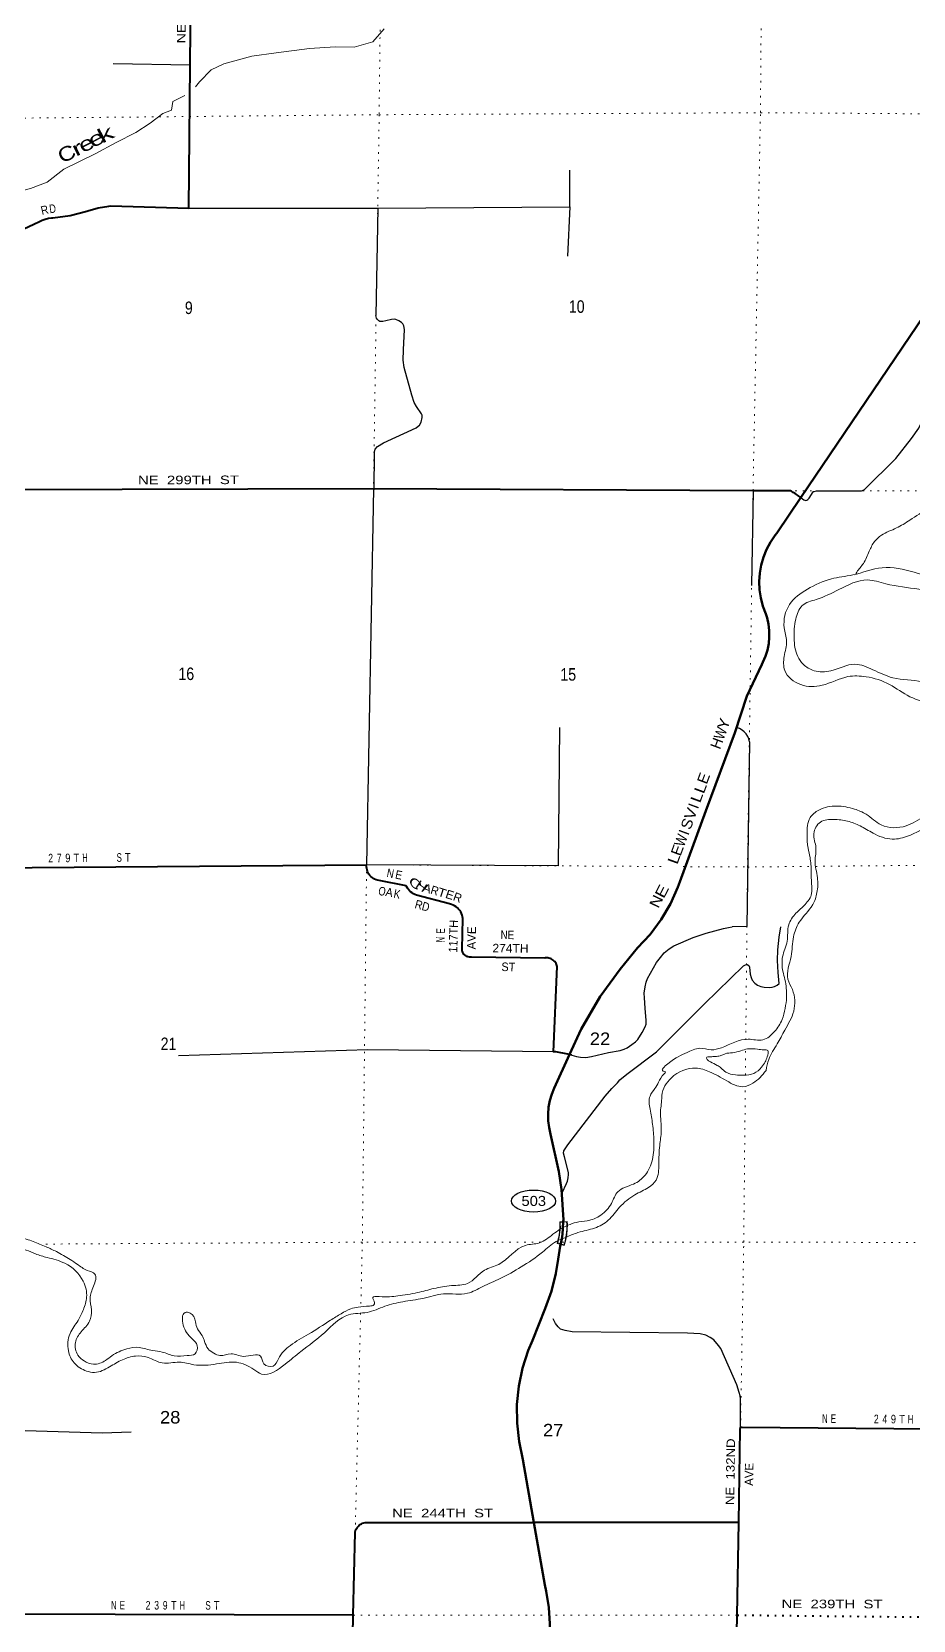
# Model space of a CAD drawing. Header units: feet. Extents: x -481249 to -254670, y -730376 to -544252.
# Drawn here: x -402326 to -389979, y -620592 to -598346 of the extents above; entities that cross this region are included whole.
import ezdxf
from ezdxf.enums import TextEntityAlignment as Align

# ---------------------------------------------------------------- set-up
doc = ezdxf.new("R2010")
doc.units = ezdxf.units.FT
doc.header["$LTSCALE"] = 70
doc.linetypes.add('DOTTED', pattern=[1.5, 0.3, -1.2])
for name, color, linetype, lineweight in [('17', 7, 'Continuous', 25), ('23', 7, 'Continuous', 70), ('26', 7, 'Continuous', 40), ('27', 7, 'Continuous', 13), ('29', 7, 'Continuous', 25), ('39', 7, 'Continuous', 13), ('41', 7, 'Continuous', 13), ('53', 7, 'DOTTED', 40), ('59', 7, 'Continuous', 13), ('7', 7, 'DOTTED', 13)]:
    doc.layers.add(name, color=color, linetype=linetype, lineweight=lineweight)

msp = doc.modelspace()

# ---------------------------------------------------------------- linework, layer by layer
at = {"layer": '17'}
msp.add_ellipse((-395297.44, -614721.07), major_axis=(-309.24, 1), ratio=0.500121, dxfattribs=at)
at = {"layer": '23'}
for points in [[(-391554.28, -604867.54), (-389723.2, -602163.94), (-388498.72, -600352.18), (-388379.45, -600102.15), (-388286.97, -599841.03), (-388222.28, -599571.67), (-388186.11, -599297.02), (-388178.61, -599148.71), (-388111.96, -597799.72)], [(-394792.14, -612669.21), (-394631.91, -612316.09), (-394362.16, -611854.85), (-394083.81, -611471.47), (-393839.76, -611175.79), (-393665.67, -610986.11), (-393512.35, -610779.27), (-393381.5, -610557.53), (-393274.54, -610323.34), (-393247, -610250.21), (-392883.07, -609255.08), (-392480.01, -608162.74), (-392309.63, -607649.74), (-392100.54, -607204.94), (-392084.17, -607174.66), (-392048.22, -607091.01), (-392021.21, -607004.06), (-392003.44, -606914.76), (-391995.1, -606824.1), (-391996.28, -606733.06), (-392006.97, -606642.64), (-392027.05, -606553.83), (-392045.29, -606496.75), (-392085.46, -606387.93), (-392114.03, -606275.5), (-392130.69, -606160.71), (-392135.26, -606044.8), (-392127.69, -605929.05), (-392108.07, -605814.72), (-392076.6, -605703.07), (-392033.63, -605595.33), (-391979.63, -605492.66), (-391915.2, -605396.2), (-391892.12, -605366.36), (-391554.28, -604867.54)], [(-395292.01, -619221.22), (-395445.37, -618340.27), (-395500.38, -618087.68), (-395528.68, -617830.73), (-395529.97, -617572.22), (-395504.23, -617315), (-395451.75, -617061.88), (-395373.09, -616815.63), (-395313.87, -616672.71), (-395133.48, -616226.34), (-395046, -615985.42), (-394984.17, -615736.68), (-394953.54, -615532.81), (-394923.99, -615353.95), (-394902.14, -615250.9), (-394893.65, -615184.15), (-394886, -615104.21), (-394881.13, -615009.31), (-394876.84, -614984.31), (-394906.02, -614560.44), (-394944.12, -614309.45), (-395058.59, -613785.43), (-395080.3, -613692.83), (-395092.21, -613598.46), (-395094.19, -613503.37), (-395086.22, -613408.6), (-395068.39, -613315.17), (-395040.89, -613224.12), (-395006.72, -613142.09), (-394792.14, -612669.21)], [(-395243.78, -625852.42), (-395243.82, -625845.29), (-395136.66, -622810.65), (-395079.29, -620875.52), (-395068.23, -620644.01), (-395081.43, -620412.62), (-395118.74, -620183.88), (-395139.73, -620096.02), (-395292.01, -619221.22)]]:
    msp.add_lwpolyline(points, dxfattribs=at)
at = {"layer": '26'}
for p, q in [((-397637.44, -610011.07), (-397636.48, -610011.06)), ((-397823.9, -620519.35), (-403097.53, -620505.04)), ((-397931.6, -625862.64), (-397823.9, -620519.35))]:
    msp.add_line(p, q, dxfattribs=at)
for points in [[(-402588.91, -601177.8), (-402295.96, -601039.96), (-402219.96, -601002), (-402179.21, -600982.99), (-402136.69, -600968.34), (-402092.88, -600958.22), (-402048.25, -600952.73), (-402030.52, -600951.86), (-401789.4, -600917.41), (-401553.19, -600857.95), (-401538.61, -600853.41), (-401395.46, -600813.39), (-401248.92, -600788.55), (-401217.18, -600785.23), (-400125.61, -600817.79), (-400078.35, -595808.14)], [(-391554.28, -604867.54), (-391581.53, -604848.93), (-391634.08, -604813.05), (-391659.32, -604795.82), (-391684.08, -604780.6), (-391690.86, -604777.98), (-391700.23, -604775.45), (-391709.81, -604773.91), (-391719.5, -604773.38), (-392223.38, -604773.18), (-397538.78, -604745.48), (-402823.31, -604758.95), (-405535.69, -604803.39), (-405561.82, -604803.82)], [(-405572.6, -610055.52), (-402907.46, -610054.76), (-397637.44, -610011.07)], [(-394792.14, -612669.21), (-394817.14, -612664.22), (-394987, -612630.35), (-395019.25, -612630), (-394966.47, -611437.48), (-394970.44, -611422.06), (-394975.99, -611407.15), (-394983.07, -611392.9), (-394991.61, -611379.47), (-395001.5, -611367), (-395012.64, -611355.63), (-395024.9, -611345.49), (-395038.16, -611336.69), (-395052.27, -611329.33), (-395067.07, -611323.48), (-395082.4, -611319.2), (-395098.09, -611316.56), (-395113.98, -611315.56), (-395129.88, -611316.24), (-395139.53, -611317.47), (-396168.55, -611304.71), (-396193.48, -611304.4), (-396218.55, -611300.67), (-396226.7, -611298.26), (-396237.12, -611293.95), (-396247.03, -611288.57), (-396256.33, -611282.19), (-396264.91, -611274.87), (-396272.67, -611266.69), (-396279.54, -611257.75), (-396285.44, -611248.13), (-396290.3, -611237.96), (-396294.07, -611227.33), (-396296.71, -611216.36), (-396298.18, -611205.18), (-396298.51, -611195.5), (-396287.44, -610764.73), (-396291.37, -610740.46), (-396297.82, -610716.74), (-396306.71, -610693.82), (-396317.95, -610671.95), (-396331.41, -610651.38), (-396346.95, -610632.33), (-396364.39, -610615.01), (-396383.55, -610599.61), (-396404.22, -610586.29), (-396423.72, -610576.44), (-396448.64, -610566.64), (-396473.72, -610559.96), (-396936.14, -610436.77), (-396958.48, -610428.76), (-396979.87, -610418.47), (-397000.06, -610405.99), (-397018.83, -610391.47), (-397035.99, -610375.07), (-397051.33, -610356.97), (-397064.7, -610337.36), (-397075.95, -610316.46), (-397080.74, -610305.6), (-397461.65, -610233.13), (-397482.81, -610228.79), (-397503.41, -610222.26), (-397523.21, -610213.62), (-397542, -610202.96), (-397559.57, -610190.39), (-397575.73, -610176.05), (-397590.3, -610160.1), (-397603.13, -610142.72), (-397614.07, -610124.09), (-397623, -610104.42), (-397629.82, -610083.92), (-397634.47, -610062.82), (-397636.89, -610041.35), (-397637.24, -610027.09)], [(-392422.44, -619221.28), (-392401.33, -617913.55), (-392400.92, -617888.55), (-392375.93, -617888.74), (-389718.97, -617908.87)], [(-397823.9, -620519.35), (-397797.11, -619363.05), (-397794.87, -619352.53), (-397789.64, -619335.18), (-397782.62, -619318.48), (-397773.89, -619302.6), (-397763.55, -619287.72), (-397751.71, -619274), (-397738.51, -619261.6), (-397724.08, -619250.64), (-397708.58, -619241.26), (-397692.19, -619233.54), (-397675.08, -619227.58), (-397657.44, -619223.44), (-397639.46, -619221.17), (-395292.01, -619221.22)], [(-392422.44, -619221.28), (-392458.68, -619221.28), (-395292.01, -619221.22)], [(-392519.96, -624526.57), (-392443.37, -620518.97), (-392422.44, -619221.28)]]:
    msp.add_lwpolyline(points, dxfattribs=at)
at = {"layer": '26', "lineweight": 25}
msp.add_lwpolyline([(-397637.76, -610028.6), (-397637.44, -610011.07), (-397637.43, -610010.75)], dxfattribs=at)
at = {"layer": '29'}
for p, q in [((-400108.21, -598813.26), (-401188.19, -598792.94)), ((-394788.66, -600797.94), (-394789.01, -600285.57)), ((-397476.5, -600817.3), (-397504.98, -602317.87)), ((-397531.35, -604241.39), (-397535.2, -604759.66)), ((-390660.91, -604754.82), (-390223.17, -604320.14)), ((-397538.78, -604745.48), (-397637.43, -610010.75)), ((-392223.38, -604773.18), (-392246.63, -606102.86)), ((-397621.13, -612601.17), (-400268.81, -612686.1)), ((-395018.97, -612630), (-397621.13, -612601.17)), ((-394759.43, -612675.73), (-394792.13, -612669.21))]:
    msp.add_line(p, q, dxfattribs=at)
for points in [[(-400125.61, -600817.79), (-397476.5, -600817.3), (-394788.66, -600797.94), (-394821.89, -601488.08)], [(-390223.17, -604320.14), (-390004.9, -604042.53), (-389901.31, -603895.7), (-389806.35, -603705.67), (-389737.29, -603524.29), (-389659.59, -603247.9), (-389556, -602919.68), (-389525.78, -602742.62), (-389509.6, -602604.42), (-389504.2, -602410.08), (-389513.91, -602179.03), (-389508.52, -602120.73), (-389490.17, -602068.91), (-389443.77, -601991.17), (-389288.38, -601762.28), (-389276.51, -601742.85), (-389270.58, -601713.7), (-389278.67, -601680.23), (-389292.7, -601658.63), (-389353.13, -601611.13)], [(-397531.35, -604241.39), (-397517.03, -604190.45), (-397483.58, -604153.75), (-397401.57, -604101.92), (-396944.04, -603894.63), (-396914.9, -603870.88), (-396895.48, -603853.6), (-396870.66, -603812.58), (-396856.63, -603749.96), (-396858.79, -603715.41), (-396866.35, -603695.98), (-396935.41, -603592.33), (-396968.85, -603536.19), (-397004.47, -603436.86), (-397108.06, -603048.19), (-397123.16, -602946.69), (-397121.01, -602802.03), (-397103.74, -602517), (-397112.37, -602465.16), (-397129.63, -602434.93), (-397146.91, -602417.68), (-397185.75, -602391.75), (-397224.6, -602374.49), (-397250.49, -602372.31), (-397285.03, -602374.49), (-397367.04, -602396.08), (-397409.65, -602404.7), (-397431.78, -602404.72), (-397452.82, -602402.54), (-397466.31, -602396.07), (-397487.9, -602370.17), (-397495.98, -602357.2), (-397504.98, -602317.87)], [(-391554.28, -604867.54), (-391512.4, -604898.71), (-391496.74, -604907.35), (-391485.95, -604909.51), (-391470.85, -604906.27), (-391455.74, -604895.47), (-391439.02, -604877.12), (-391382.9, -604790.74), (-391376.96, -604786.43), (-391365.64, -604782.11), (-391335.15, -604773.86), (-390701.93, -604773.12)], [(-390701.93, -604773.12), (-390681.5, -604765.91), (-390660.91, -604754.82)], [(-394934.03, -608089.04), (-394950.69, -610028.5), (-397628.03, -610010.99), (-397636.48, -610011.06)], [(-392275.04, -608289.79), (-392282.88, -608247.73), (-392295.29, -608216.41), (-392321.72, -608179.71), (-392349.25, -608149.47), (-392374.6, -608125.72), (-392411.84, -608104.12), (-392452.85, -608091.17)], [(-392275.04, -608289.79), (-392310.16, -610874.62), (-392517.25, -610882.13)], [(-394792.14, -612669.21), (-394694.77, -612698.31), (-394639.73, -612706.95), (-394565.27, -612709.11), (-394484.33, -612698.31), (-394246.92, -612642.17), (-394082.89, -612611.94), (-394030.01, -612594.66), (-393984.69, -612573.06), (-393918.86, -612529.88), (-393870.3, -612493.16), (-393837.93, -612458.61), (-393776.41, -612361.44), (-393732.17, -612279.38), (-393720.3, -612242.67), (-393720.29, -612193.01), (-393733.24, -612020.25), (-393742.97, -611873.41), (-393746.19, -611808.63), (-393736.49, -611720.09), (-393721.38, -611655.31), (-393703.03, -611605.64), (-393573.53, -611381.06), (-393520.66, -611309.8), (-393469.93, -611247.17), (-393399.8, -611188.87), (-393331.8, -611147.84), (-393059.85, -611031.23), (-392878.56, -610970.77), (-392636.83, -610905.98), (-392565.08, -610889.79), (-392517.25, -610882.13)], [(-392358.89, -611429.22), (-392329.3, -611413.45), (-392307.17, -611410.21), (-392282.9, -611423.16), (-392276.42, -611432.88), (-392270.48, -611446.92), (-392261.85, -611544.1), (-392251.6, -611591.6), (-392235.95, -611626.15), (-392199.8, -611668.26), (-392160.41, -611697.42), (-392113.47, -611717.93), (-392065.44, -611727.65), (-391998, -611729.8), (-391953.21, -611725.49), (-391923.54, -611714.69), (-391886.3, -611697.42), (-391855.87, -611674.91), (-391873.35, -611520.34), (-391881.99, -611354.07), (-391877.67, -611200.75), (-391858.24, -611025.83), (-391832.34, -610881.15)], [(-393992.45, -612945.15), (-393577.11, -612630.8), (-392901.82, -611960.99), (-392358.89, -611429.22)], [(-394898.82, -614608.01), (-394836.16, -614476.6), (-394824.29, -614442.05), (-394813.5, -614394.54), (-394809.18, -614351.35), (-394810.26, -614321.12), (-394866.38, -614100.86), (-394880.4, -614051.19), (-394875.01, -614018.8), (-394818.89, -613932.42), (-394296.58, -613254.36), (-394201.62, -613144.23), (-394123.92, -613064.33), (-394089.39, -613025.46), (-393992.45, -612945.15)], [(-392400.92, -617888.55), (-392398.65, -617493.57), (-392405.12, -617448.22), (-392418.07, -617402.87), (-392450.45, -617294.89), (-392674.92, -616785.25), (-392705.14, -616746.38), (-392774.21, -616664.32), (-392822.77, -616629.77), (-392886.44, -616599.53), (-392964.14, -616582.26), (-393141.13, -616573.62), (-394755.59, -616552.03), (-394854.88, -616534.75), (-394919.63, -616513.15), (-394954.16, -616482.92), (-394988.69, -616435.41), (-395023.23, -616370.63)], [(-403027.89, -617972.11), (-402933.55, -617970.57), (-402900.63, -617963.01), (-402829.95, -617931.7), (-402809.98, -617926.3), (-402726.35, -617927.38), (-401340.72, -617966.25), (-400934.96, -617953.29)]]:
    msp.add_lwpolyline(points, dxfattribs=at)
at = {"layer": '39'}
msp.add_line((-390798.24, -605963.93), (-390798.82, -605964.93), dxfattribs=at)
for points in [[(-400032.18, -599116.71), (-399974.92, -599048.37), (-399813.12, -598880.69), (-399637.73, -598793.82), (-399242.77, -598685.77), (-398901.96, -598640.31), (-398434.12, -598578.77), (-398077.93, -598555.89), (-397810.95, -598560.33), (-397549.59, -598486.23), (-397391.31, -598302.37)], [(-405791.24, -603187.74), (-405646.32, -603096.27), (-405459.92, -602977.6), (-405183.13, -602793.48), (-404963.71, -602515.11), (-404795.74, -602277.3), (-404572.01, -601858.42), (-404444.72, -601637.41), (-404133.56, -601380.03), (-403775.04, -601150.28), (-403319.59, -600903.49), (-402973.26, -600743.67), (-402698.75, -600633.82), (-402344.48, -600542.57), (-402108.78, -600453.59), (-401876.26, -600272.08), (-401435.72, -600052.95), (-401145.75, -599897.38), (-400870.26, -599755.41), (-400667.44, -599625.2), (-400488.5, -599488.21), (-400368.64, -599443.78), (-400348.84, -599321.84), (-400184.34, -599238.8)]]:
    msp.add_lwpolyline(points, dxfattribs=at)
for points in [[(-387651.23, -598913.24), (-387656.3, -598948.25), (-387732.13, -599128.69), (-387717.8, -599185.4), (-387806.6, -599395.58), (-387893.51, -599609.83), (-388034.22, -599810.32), (-388042.11, -599936.65), (-388188.6, -600128.92), (-388261.66, -600219.03), (-388179.51, -600356.26), (-388146.96, -600473.83), (-388177.45, -600681.83), (-388334.99, -600841.6), (-388451.48, -600972.53), (-388343.18, -601108.57), (-388246.12, -601218.14), (-388197.25, -601261.88), (-388052.13, -601441.28), (-387984.61, -601531.83), (-387814.89, -601629.63), (-387720.75, -601899.85), (-387707.89, -602135.34), (-387696.79, -602362.74), (-387743.94, -602590.31), (-387756.13, -602660.25), (-387767.08, -602820.64), (-387759.56, -603033.86), (-387853.23, -603272.01), (-387848.41, -603704.16), (-387989.54, -604049.3), (-388097.79, -604238.77), (-388177.87, -604557.72), (-388364.1, -604867.27), (-388508.67, -605127.92), (-388706.99, -605242.2), (-388965.73, -605296.29), (-389019.3, -605143.9), (-389193.41, -604927.41), (-389529.54, -604950.92), (-389758.79, -605026.04), (-390028.82, -605186.27), (-390212.91, -605294.97), (-390424.84, -605394.75), (-390521.98, -605484.1), (-390594.45, -605620.44), (-390678.06, -605792.6), (-390768.09, -605912.32), (-390785.57, -605942.25)], [(-393666.08, -613435.71), (-393666.43, -613250.84), (-393596.95, -613146.55), (-393545.96, -613055.74), (-393468.03, -612937.65), (-393451.18, -612912.06), (-393482.97, -612901.01), (-393417.57, -612798.6), (-393147.67, -612642.39), (-392969.07, -612581.74), (-392811.05, -612602.82), (-392665.54, -612573.27), (-392290.34, -612454.55), (-392085.75, -612463.04), (-391921.53, -612347.68), (-391815.98, -612180.23), (-391772.99, -612022.86), (-391754.14, -611866.74), (-391776.66, -611618.88), (-391805.25, -611503.45), (-391809.07, -611300.39), (-391746.17, -611083.37), (-391723.04, -610853.03), (-391621.68, -610691.48), (-391493.34, -610566.95), (-391402.32, -610415.12), (-391404.09, -610276.42), (-391408.82, -610103.48), (-391424.98, -609910.07), (-391453.08, -609778.58), (-391465.23, -609585.31), (-391423.91, -609351.53), (-391302.21, -609246.88), (-391049.37, -609188.58), (-390801.67, -609232.59), (-390639.18, -609304.05), (-390426.85, -609453.43), (-390079.8, -609466.43), (-389820.67, -609333.99), (-389558.79, -609177.52), (-389433.72, -609028.78), (-389339.03, -608822.81), (-389277.84, -608595.69), (-389079.53, -608350.81), (-388923.56, -608176.93), (-388878.51, -608017.61), (-389021.54, -607769.96), (-389364.95, -607769.13), (-389687.87, -607754.88), (-390026.31, -607657.76), (-390312.26, -607485.96), (-390640.37, -607379.12), (-390893.37, -607377.13), (-391256.59, -607498.24), (-391555.55, -607488.77), (-391778.44, -607290.83), (-391786.45, -607093.67), (-391753.71, -606877.7), (-391786.17, -606691.82), (-391711.92, -606366.66), (-391462.37, -606153.54), (-391126.5, -606007.46), (-390827.57, -605952.63), (-390414.75, -605851.17), (-389964.83, -605915.65), (-389529.05, -606048), (-389157.97, -606194.38), (-388832.91, -606465.88), (-388583.35, -606710.88), (-388323.23, -607004.44), (-388096.66, -607278.85), (-387883.19, -607456.4), (-387645.52, -607630.69), (-387402.7, -607833.28), (-387232.2, -607971.3), (-387090.41, -608128.49), (-386938.46, -608281.99), (-386817.94, -608412.39), (-386675.07, -608599.76), (-386338.38, -608688.79), (-385927.86, -608727.91), (-385567.78, -608709.18), (-385302.64, -608773.83), (-385147.3, -608947.53), (-385198.49, -609241.27), (-385295, -609441.16), (-385423.83, -609581.74), (-385495.69, -609698.02), (-385505.77, -609830.31), (-385171.8, -609877.05), (-384806.13, -609872.56), (-384516.34, -609853.61), (-384334.42, -609684.56), (-384212.69, -609383.01), (-384063.31, -609096.39), (-383931.47, -608726.84), (-383929.11, -608453.65)], [(-383250.83, -608135.07), (-383254.69, -608139.46), (-383445.79, -608280.09), (-383579.51, -608318.05), (-383699.06, -608352.44), (-383756.03, -608507.36), (-383780.43, -608713.54), (-383842.86, -608980.81), (-383917.21, -609113.08), (-383994.8, -609285.43), (-384080.11, -609447.48), (-384157.95, -609627.86), (-384265.33, -609789.22), (-384390.95, -609956.03), (-384549.45, -610081.62), (-384810, -610129.63), (-385030.35, -610110.59), (-385236.15, -610075.94), (-385449.24, -610016.95), (-385657.12, -609853.65), (-385700.59, -609699.56), (-385610.93, -609591.89), (-385488.67, -609469.18), (-385380.73, -609289.75), (-385295.18, -609119.67), (-385268.61, -608973.83), (-385293.34, -608928.84), (-385372.74, -608898.2), (-385569.37, -608891.97), (-385781.32, -608861.15), (-386124.6, -608856.3), (-386393.28, -608841.76), (-386725.71, -608744.84), (-386924.27, -608670.23), (-387099.24, -608481.85), (-387175.31, -608342.81), (-387304.57, -608169.93), (-387490.85, -607957.08), (-387786.43, -607706.6), (-388076.34, -607402.06), (-388328.18, -607231.33), (-388574.9, -607024.59), (-388845.05, -606730.72), (-389084.66, -606554.35), (-389354.53, -606316.75), (-389650.23, -606200.89), (-389899.81, -606152.8), (-390363.39, -606075.83), (-390620.87, -606023.47), (-391020.64, -606157.49), (-391338.2, -606296.12), (-391533.66, -606382.35), (-391625.85, -606572.32), (-391648.08, -606838.85), (-391597.66, -607093.62), (-391518.72, -607204.62), (-391368.81, -607293.76), (-391131.87, -607295.24), (-390797.66, -607203.35), (-390542.93, -607279.73), (-390265.23, -607393.01), (-389853.13, -607446.25), (-389513.88, -607517.27), (-389180.87, -607529.83), (-388906.69, -607626.92), (-388711.15, -607799.88), (-388685.21, -608001.63), (-388838.21, -608209.77), (-389018.89, -608469.27), (-389231.8, -608731.77), (-389340.26, -608993.56), (-389535.79, -609278.71), (-389831.8, -609500.41), (-390045.92, -609606.14), (-390272.31, -609653.23), (-390542.85, -609568.3), (-390724.49, -609466.11), (-390899.21, -609400.29), (-391093.34, -609378.07), (-391279.23, -609414.38), (-391372.56, -609576.18), (-391342.42, -609772.04), (-391354.04, -609954.52), (-391321.18, -610192.65), (-391327.59, -610401.41), (-391386.99, -610570.32), (-391577.34, -610817.46), (-391655.86, -611019.92), (-391690.44, -611296.11), (-391734.34, -611614.19), (-391672.5, -611758.81), (-391653.71, -612062.81), (-391778.34, -612328.1), (-391884.69, -612521.64), (-392003.77, -612736.89), (-392040.68, -612892.44)], [(-392634.39, -612670.7), (-392613.95, -612659.29), (-392511.07, -612644.47), (-392393.71, -612616.03), (-392298.54, -612590.92), (-392162.1, -612595.24), (-392067.99, -612604.25), (-392018.01, -612611.86), (-392024.79, -612702.06), (-392053.03, -612771.49), (-392103.59, -612848.25), (-392212.64, -612933.21), (-392354.02, -612958.87), (-392470.39, -612955.18), (-392603.72, -612914.79), (-392670.27, -612858.44), (-392727.35, -612820.46), (-392818.29, -612773.38), (-392857.74, -612750.02), (-392876.7, -612713.26), (-392819.86, -612700.48)], [(-392040.68, -612892.44), (-392224.92, -613071.46), (-392364.96, -613119.26), (-392591.42, -613037.75), (-392832.51, -612909.56), (-393027.79, -612859.17), (-393367.36, -612995.09), (-393499.52, -613244.07), (-393500.02, -613260.13), (-393518.52, -613470.52), (-393508.66, -613738.07), (-393530.99, -613942.31), (-393543.13, -614207.15), (-393582.07, -614428.94), (-393687.6, -614530.08), (-393877.53, -614632.57), (-394091.8, -614808.63), (-394252.03, -614990.42), (-394442.14, -615098.93), (-394675.04, -615161.87), (-394836.59, -615225.6)], [(-392819.86, -612700.48), (-392750.74, -612696.26), (-392684.83, -612687.66), (-392634.39, -612670.7)], [(-394836.59, -615225.6), (-394979.42, -615285.4), (-395173.54, -615437.43), (-395471.07, -615643), (-395763.29, -615806.54), (-396009.7, -615917.29), (-396223.52, -616012.99), (-396557.21, -616022.51), (-396846.29, -616083.68), (-397126.91, -616131.06), (-397379.93, -616195.38), (-397629.56, -616279.9), (-397887.68, -616313.92), (-398226.75, -616564.38), (-398556.16, -616827.21), (-398776.52, -617005.09), (-399106.12, -617143.34), (-399216.63, -617079.56), (-399458.59, -616979.47), (-399736.46, -617002.82), (-400056.11, -617012.79), (-400259.9, -616978.2), (-400497.22, -616988.77), (-400697.72, -616912.09), (-400873.85, -616892.45), (-401054.15, -616943), (-401238, -617043.67), (-401445.24, -617121.5), (-401557.11, -617101.88), (-401732.36, -616987.83), (-401813.53, -616818.49), (-401790.08, -616578.11), (-401677.95, -616392.79), (-401602.98, -616240.45), (-401557.5, -616067.09), (-401604.9, -615844.56), (-401862.3, -615593.29), (-402110.83, -615511.07), (-402274, -615461.7), (-402404.89, -615407.32), (-402522.4, -615375.47), (-402641.62, -615333.52), (-402719.23, -615244.66), (-402845.33, -615230.62), (-402889.51, -615164.93), (-403043.86, -615089.71), (-403099.64, -615009.59), (-403127.21, -614926.33), (-403148.68, -614774.96), (-403443.15, -614618.95), (-403571.1, -614534.53), (-403532.09, -614441.33), (-403643.19, -614331.32), (-403712.63, -614172.39), (-403574.81, -614066.25), (-403569.21, -613883.58), (-403645.71, -613758.59), (-403797.41, -613597.06), (-404006.62, -613411.61), (-404255.21, -613331.4), (-404477.37, -613306.29), (-404896.13, -613339.24), (-405187.95, -613424.43), (-405565.41, -613420.51), (-405688.32, -613475.42)], [(-404156.96, -613205.92), (-403956.03, -613268.55), (-403777.39, -613402.8), (-403644.4, -613519.53), (-403526.5, -613669.94), (-403426.91, -613827.81), (-403307.65, -613934.06), (-403287.68, -614003.01), (-403416.48, -614077.29), (-403375.82, -614257.4), (-403304.19, -614410.37), (-403237.23, -614518.98), (-403116.87, -614589.1), (-403089.17, -614668.34), (-403045.88, -614828.44), (-402914.47, -614931.06), (-402905.33, -614895.18), (-402748.61, -614958.41), (-402639.79, -615012.09), (-402625.25, -615127.08), (-402503.56, -615219.35), (-402306.83, -615287.86), (-402124.33, -615361.96), (-401981.77, -615428.76), (-401788.34, -615539.37), (-401687.98, -615606.85), (-401547.99, -615691.65), (-401441.12, -615743.26), (-401460.46, -615915.44), (-401509.71, -616080.66), (-401490.68, -616246.02), (-401517.62, -616403.9), (-401634.66, -616552.9), (-401713.58, -616703.1), (-401678.81, -616879.01), (-401592.93, -616960.09), (-401461.8, -617006.44), (-401293.47, -616953.5), (-401203.1, -616888.05), (-400995.24, -616790.15), (-400821.94, -616771.53), (-400632.5, -616815.7), (-400498.56, -616836.02), (-400329.43, -616887.59), (-400150.6, -616885.22), (-400039.39, -616860.61), (-400007.79, -616747.08), (-400085.03, -616646.18), (-400203.76, -616457.57), (-400178.34, -616283.56), (-400106.23, -616289.87), (-400033.62, -616410.71), (-400006.6, -616512.03), (-399939.15, -616604.59), (-399905.49, -616686.02), (-399856.47, -616790.05), (-399774.04, -616852.94), (-399690.7, -616885.72), (-399535.27, -616860.5), (-399361.64, -616896.14), (-399120.62, -616895.74), (-399073.6, -616999.7), (-398946.04, -617031.87), (-398870.61, -616929.77), (-398704.18, -616742.16), (-398448.32, -616585.5), (-398141.07, -616390.28), (-397991.65, -616298.57), (-397859.01, -616230.44), (-397753.81, -616205.64), (-397594.75, -616192.59), (-397533.88, -616172.42), (-397524.99, -616144.57), (-397550.86, -616071.42), (-397462.15, -616060.16), (-397196.74, -616050.48), (-396922.14, -616002.92), (-396693.44, -615945.87), (-396447.17, -615905.44), (-396221.28, -615874.42), (-395984.69, -615691.03), (-395785.34, -615608.94), (-395411.61, -615341.48), (-395215.75, -615307.5), (-395025.21, -615184.94), (-394927.19, -615117.1)], [(-394927.19, -615117.1), (-394698.82, -615020.47), (-394547.53, -614999.14), (-394354.21, -614916.86), (-394206.64, -614754.76), (-394117.26, -614590.82), (-393899.05, -614483.2), (-393734.6, -614359.82), (-393633.46, -614139.99), (-393611.34, -613877.47), (-393630.35, -613645.81), (-393666.08, -613435.71)]]:
    msp.add_spline(points, degree=3, dxfattribs=at)
at = {"layer": '53'}
msp.add_line((-392443.31, -620518.9), (-389732.81, -620548.13), dxfattribs=at)
at = {"layer": '59'}
for p, q in [((-394931.75, -615012.45), (-394826.55, -615005.92)), ((-394834.03, -615014.39), (-394923.57, -615019.95)), ((-394867.9, -615345.54), (-394967.55, -615313.92))]:
    msp.add_line(p, q, dxfattribs=at)
for points in [[(-394931.75, -615012.45), (-394930.93, -615047.29), (-394929.24, -615089.33), (-394935.18, -615156.08), (-394944.52, -615223.67), (-394959.8, -615282.18), (-394967.55, -615313.92)], [(-394923.57, -615019.95), (-394922.93, -615047.04), (-394921.23, -615089.52), (-394927.23, -615156.98), (-394936.66, -615225.23), (-394952.04, -615284.14), (-394958, -615308.55), (-394873.16, -615335.47)], [(-394873.16, -615335.47), (-394856.36, -615281.13), (-394841.21, -615195.38), (-394833.63, -615117.68), (-394831.95, -615047.45), (-394834.03, -615014.39)], [(-394826.55, -615005.92), (-394823.94, -615047.29), (-394825.64, -615118.17), (-394833.28, -615196.47), (-394848.57, -615283.01), (-394867.9, -615345.54)]]:
    msp.add_lwpolyline(points, dxfattribs=at)
at = {"layer": '7'}
msp.add_line((-392329.95, -612957.43), (-392326.35, -612597.39), dxfattribs=at)
for points in [[(-397403.24, -594436.13), (-397460.43, -599507.76), (-397538.78, -604745.48), (-397636.06, -610004.66), (-397695.82, -615297.27), (-397717.99, -616201.4)], [(-392325, -612464.19), (-392300.71, -610043.08), (-392223.38, -604773.18), (-392119.1, -599476), (-392083.24, -594510.19)], [(-414790.48, -599488.09), (-413340.87, -599507.12), (-408118.88, -599568.03), (-402744.06, -599557.42), (-397460.43, -599507.76), (-392118.14, -599478.92), (-386790.03, -599516.18), (-382877.94, -599516.06)], [(-382964.41, -604754.84), (-386887.05, -604773.41), (-392223.38, -604773.18), (-397538.78, -604745.48), (-402823.31, -604758.95), (-408191.52, -604815.98), (-413407.86, -604767.31), (-414885.59, -604806.29)], [(-408252.6, -610056.28), (-402907.46, -610054.76), (-397628.03, -610010.99), (-393457.83, -610036.11)], [(-393203.48, -610037.64), (-392300.71, -610043.08), (-391412.67, -610034.45)], [(-391345, -610033.79), (-386960.78, -609991.18), (-385460.34, -610012.65)], [(-392643.5, -634342.31), (-392619.66, -631174.64), (-392550.45, -625842.19), (-392443.37, -620518.97), (-392353.41, -615295.68), (-392331.58, -613119.49)], [(-395197.77, -615296.53), (-397695.82, -615297.27), (-402214.97, -615324.43)], [(-383139.26, -615346.71), (-387011.43, -615308.15), (-392353.41, -615295.68), (-394966.1, -615296.46)], [(-397720.16, -616289.73), (-397823.9, -620519.35), (-397931.6, -625862.64), (-397897.06, -631152.16), (-397968.89, -636504.62), (-397978.02, -637104.89)], [(-415167.14, -620550.21), (-413712.21, -620578.75), (-408513.03, -620532.44), (-403097.53, -620505.04), (-397823.9, -620519.35), (-392443.37, -620518.97), (-387108.83, -620577.41), (-383225.99, -620600.36)]]:
    msp.add_lwpolyline(points, dxfattribs=at)

# ---------------------------------------------------------------- texts
at = {"layer": '17'}
for s, rotation, width, p in [('Y', 71.627, 1.1, (-392562.05, -608060.77)), ('W', 69.747, 0.85, (-392609.63, -608196.27)), ('E', 69.747, 1.1, (-392846.51, -608825.91)), ('L', 69.747, 1.25, (-392942.03, -609090.67)), ('L', 69.747, 1.25, (-392890.1, -608962.46)), ('V', 69.912, 1.15, (-393024.94, -609322.72)), ('S', 69.912, 1.1, (-393076.45, -609463.58)), ('E', 69.912, 1.1, (-393214.34, -609832)), ('W', 69.912, 0.85, (-393162.81, -609695.28)), ('L', 69.912, 1.25, (-393261.69, -609952)), ('E', 62.463, 1.3, (-393434.24, -610417.51)), ('N', 64.461, 1.15, (-393512.5, -610556.46))]:
    msp.add_text(s, height=150, rotation=rotation, dxfattribs=dict(at, width=width)).set_placement(p, align=Align.CENTER)
for s, rotation, p in [('H', 69.747, (-392661.56, -608336.98)), ('I', 69.747, (-392985.77, -609213.42)), ('I', 69.912, (-393119.86, -609582.28))]:
    msp.add_text(s, height=150, rotation=rotation, dxfattribs=at).set_placement(p, align=Align.CENTER)
at = {"layer": '17', "width": 1.1}
msp.add_text('503', height=140, dxfattribs=at).set_placement((-395294.54, -614789.38), align=Align.CENTER)
at = {"layer": '27'}
for s, rotation, width, p in [('NE  102ND  AVE', 89.46, 1.25, (-400173.84, -598509.43)), ('NE  299TH  ST', 0.146, 1.3, (-400838.13, -604683.89)), ('117TH', 88.528, 0.95, (-396366.15, -611242.92)), ('NE', 359.29, 0.85, (-395759.77, -611051.46)), ('274TH', 359.29, 1.05, (-395874.26, -611238.35)), ('ST', 359.29, 0.95, (-395748.13, -611499.94)), ('NE  132ND', 89.076, 1.15, (-392488.55, -618980.2)), ('NE  244TH  ST', 359.999, 1.3, (-397278.64, -619151.18))]:
    msp.add_text(s, height=120, rotation=rotation, dxfattribs=dict(at, width=width)).set_placement(p)
for s, rotation, width, p in [('R', 13.428, 0.9, (-402132.24, -600900.13)), ('D', 7.598, 0.8, (-402026.74, -600882.29)), ('2', 0.475, 0.75, (-402060.73, -609977.73)), ('7', 0.475, 0.75, (-401940.73, -609976.74)), ('9', 0.475, 0.8, (-401820.74, -609975.75)), ('T', 0.475, 0.8, (-401700.73, -609974.76)), ('H', 0.475, 0.6, (-401580.74, -609973.75)), ('S', 0.475, 0.7, (-401100.75, -609969.78)), ('T', 0.475, 0.8, (-400980.76, -609968.79)), ('N', 349.228, 0.85, (-397313.38, -610190.08)), ('E', 349.228, 0.9, (-397195.5, -610212.51)), ('C', 314.199, 1.65, (-396996.67, -610316.37)), ('O', 349.228, 0.8, (-397430.15, -610441.07)), ('A', 349.228, 0.95, (-397328.82, -610456.14)), ('K', 349.228, 0.85, (-397220.15, -610479.66)), ('H', 325.597, 1.3, (-396900.57, -610361.2)), ('A', 341.083, 1.1, (-396805.75, -610399.32)), ('R', 343.083, 0.95, (-396698.1, -610430.12)), ('T', 342.083, 1.2, (-396598.18, -610459.74)), ('E', 342.083, 1.05, (-396487.96, -610489.09)), ('R', 345.083, 0.9, (-396919.61, -610629.55)), ('D', 345.083, 0.9, (-396822.18, -610656.48)), ('N', 88.528, 0.65, (-396543.18, -611062.05)), ('E', 88.528, 0.7, (-396540.08, -610940.39)), ('N', 359.566, 0.65, (-391217.43, -617827.52)), ('E', 359.566, 0.7, (-391097.43, -617828.42)), ('2', 359.566, 0.75, (-390497.46, -617832.97)), ('4', 359.566, 0.75, (-390377.46, -617833.87)), ('9', 359.566, 0.8, (-390257.47, -617834.78)), ('T', 359.566, 0.8, (-390137.46, -617835.69)), ('H', 359.566, 0.6, (-390017.47, -617836.6)), ('N', 359.845, 0.65, (-401177.31, -620440.25)), ('E', 359.845, 0.7, (-401057.31, -620440.58)), ('2', 359.845, 0.75, (-400697.31, -620441.55)), ('3', 359.845, 0.75, (-400577.31, -620441.88)), ('9', 359.845, 0.75, (-400457.31, -620442.2)), ('T', 359.845, 0.8, (-400337.31, -620442.53)), ('H', 359.845, 0.6, (-400217.31, -620442.85)), ('S', 359.845, 0.7, (-399857.31, -620443.83)), ('T', 359.845, 0.8, (-399737.31, -620444.16)), ('NE  239TH  ST', 359.845, 1.3, (-391116.71, -620423.73))]:
    msp.add_text(s, height=120, rotation=rotation, dxfattribs=dict(at, width=width)).set_placement(p, align=Align.CENTER)
msp.add_text('R', height=120, rotation=340.351, dxfattribs=at).set_placement((-396380.61, -610525.56), align=Align.CENTER)
for rotation, p in [(89.369, (-396108.52, -611197.59)), (89.013, (-392222.2, -618710.46))]:
    msp.add_text('AVE', height=120, rotation=rotation, dxfattribs=at).set_placement(p)
at = {"layer": '41'}
for s, rotation, width, p in [('e', 28.214, 1.45, (-401378.4, -599928)), ('k', 27.264, 1.6, (-401246.91, -599866.36)), ('C', 26.446, 1.25, (-401793.13, -600141.38)), ('r', 26.446, 1.55, (-401644.43, -600066.46)), ('e', 26.446, 1.4, (-401520.74, -600001.97))]:
    msp.add_text(s, height=200, rotation=rotation, dxfattribs=dict(at, width=width)).set_placement(p, align=Align.CENTER)
at = {"layer": '7'}
for s, width, p in [('9', 0.85, (-400181.68, -602298.82)), ('10', 0.85, (-394803.83, -602281.78)), ('16', 0.85, (-400272.4, -607424.56)), ('15', 0.85, (-394922.36, -607433.04)), ('21', 0.85, (-400520.95, -612606.42)), ('22', 1.1, (-394509.35, -612535.89)), ('28', 1.1, (-400530.63, -617836.58)), ('27', 1.1, (-395165.95, -618017.16))]:
    msp.add_text(s, height=175, dxfattribs=dict(at, width=width)).set_placement(p)

doc.saveas('drawing.dxf')
